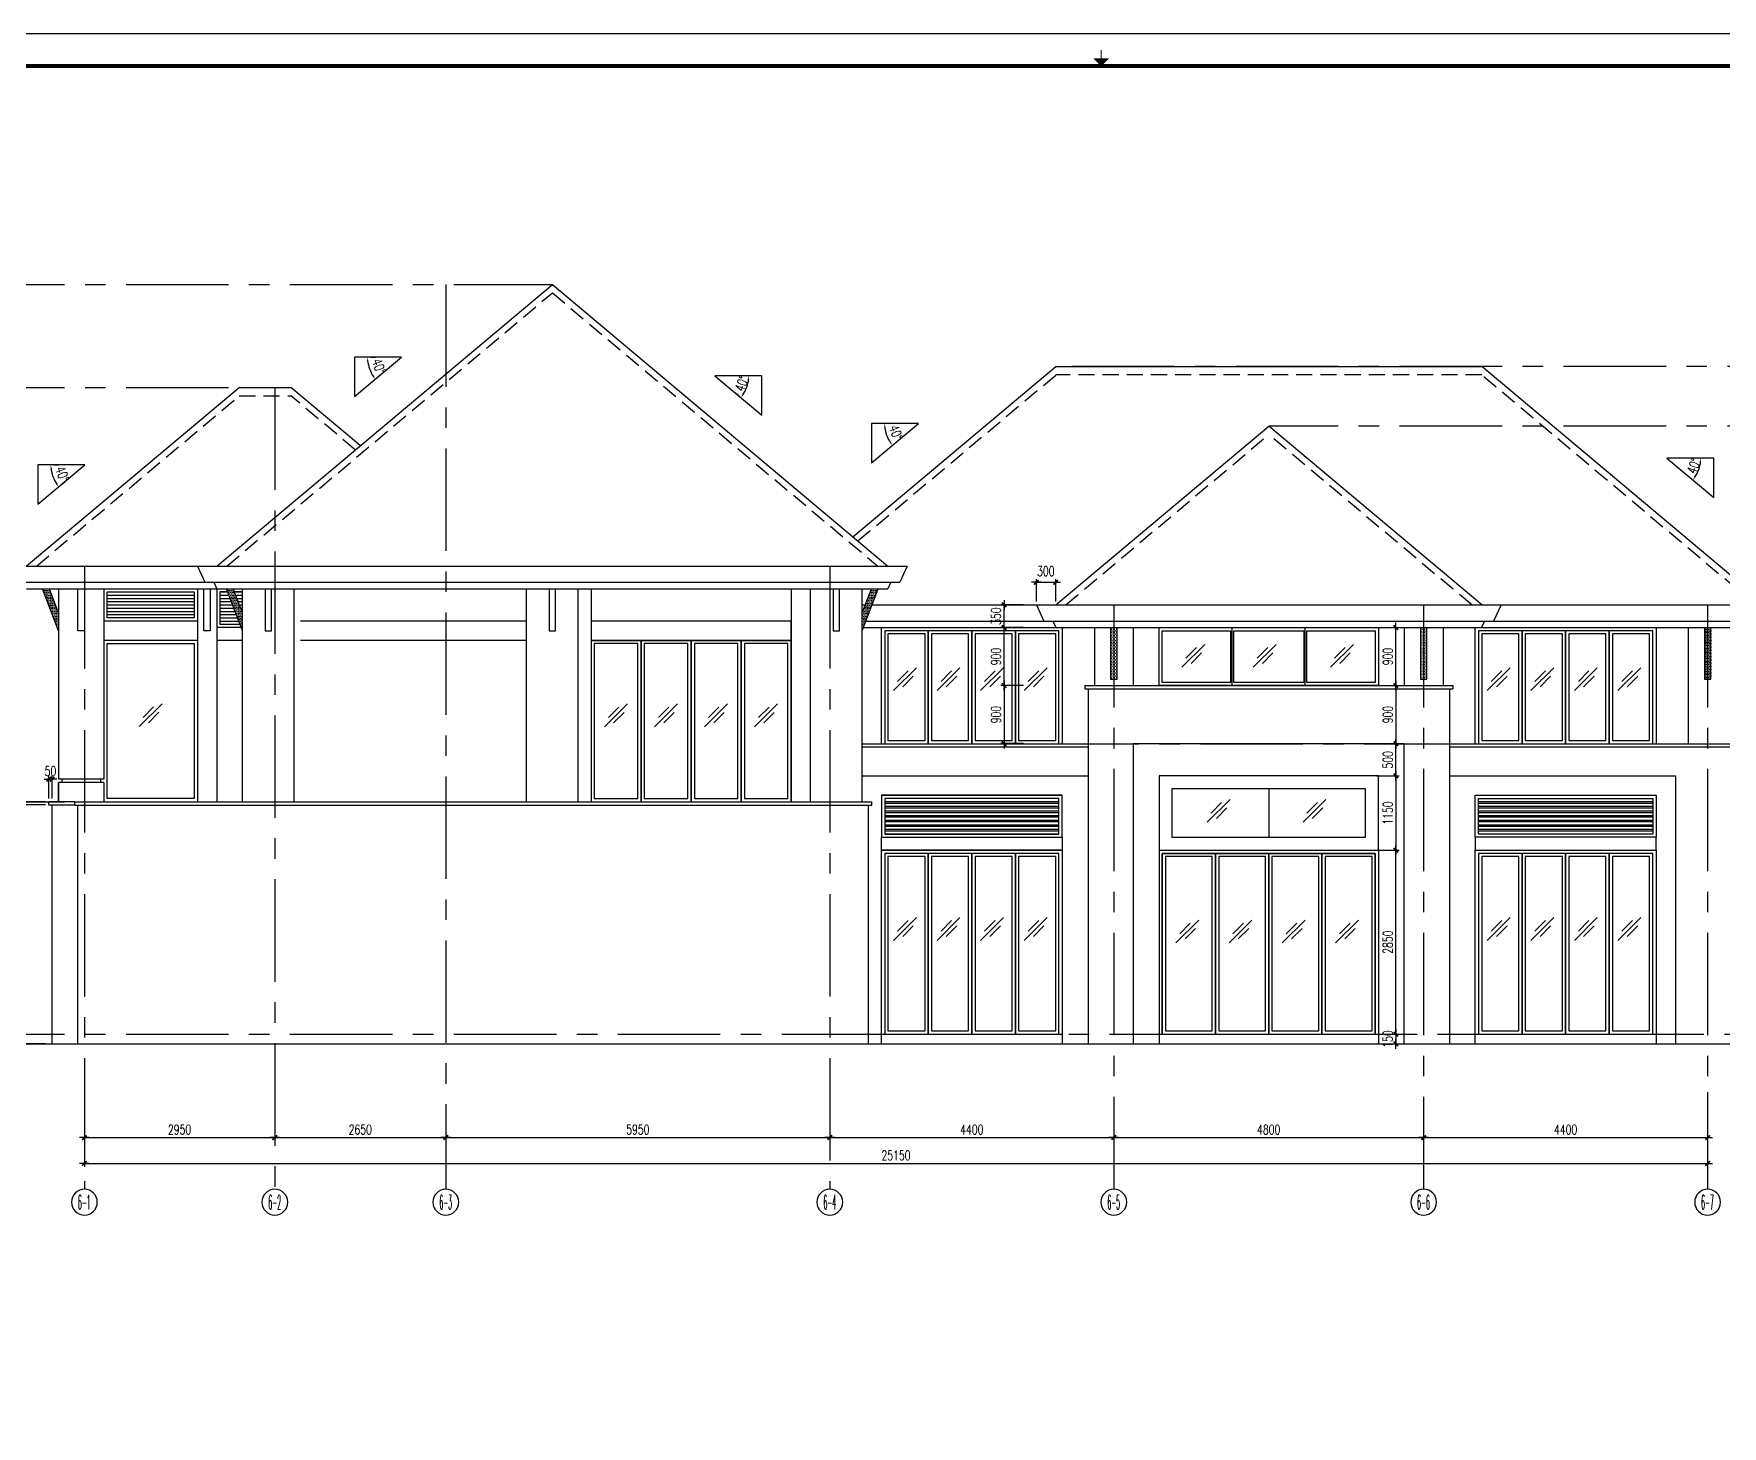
# Model space of a CAD drawing. Extents: x -395226 to -176901, y -140672 to 68263.
# Drawn here: x -329004 to -302843, y -54150 to -32579 of the extents above; entities that cross this region are included whole.
import ezdxf
from ezdxf.enums import TextEntityAlignment as Align

# ---------------------------------------------------------------- set-up
doc = ezdxf.new("R2010")
doc.units = 0
doc.header["$LTSCALE"] = 1000
doc.header["$MEASUREMENT"] = 0
for name, pattern in [('ACAD_ISO08W100', [36, 24, -3, 6, -3]), ('CENTER', [50.8, 31.75, -6.35, 6.35, -6.35]), ('HIDDEN', [0.375, 0.25, -0.125])]:
    doc.linetypes.add(name, pattern=pattern)
doc.layers.get('0').update_dxf_attribs({"linetype": 'CONTINUOUS'})
doc.layers.get('Defpoints').update_dxf_attribs({"linetype": 'CONTINUOUS'})
for name, color, linetype in [('A-AXIS', 3, 'CONTINUOUS'), ('A-AXIS-TEXT', 7, 'CONTINUOUS'), ('A-COLUMN', 1, 'CONTINUOUS'), ('A-DIM', 201, 'CONTINUOUS'), ('A-DOTE', 8, 'ACAD_ISO08W100'), ('A-FACADE', 5, 'CONTINUOUS'), ('A-FACADE-hatch', 252, 'CONTINUOUS'), ('A-FIN-GRAN', 34, 'CONTINUOUS'), ('A-LINE', 8, 'CONTINUOUS'), ('A-PUB-DIM', 3, 'CONTINUOUS'), ('A-ROOF', 7, 'CONTINUOUS'), ('A-SITE', 7, 'CONTINUOUS'), ('A-TEXT-CN', 31, 'CONTINUOUS'), ('A-WALL', 2, 'CONTINUOUS'), ('A-WINDOW', 4, 'CONTINUOUS'), ('A_Door', 1, 'CONTINUOUS'), ('A_Wall', 3, 'CONTINUOUS'), ('FIN 01', 8, 'CONTINUOUS'), ('GLZ 01', 8, 'CONTINUOUS'), ('PUB_DIM', 3, 'CONTINUOUS'), ('ROOF 00', 8, 'CONTINUOUS'), ('ROOF 01', 1, 'CONTINUOUS'), ('Sect 18', 1, 'CONTINUOUS'), ('图框', 7, 'CONTINUOUS')]:
    doc.layers.add(name, color=color, linetype=linetype)
doc.styles.add('COMPLEX', font='COMPLEX')
doc.styles.add('DIM_FONT', font='SIMPLEX', dxfattribs={"width": 0.7, "bigfont": 'GBCBIG'})
doc.dimstyles.new('DIM100', dxfattribs={"dimscale": 100, "dimtxt": 3, "dimasz": 0.01, "dimexe": 1, "dimexo": 1, "dimgap": 1, "dimtad": 1, "dimdec": 0, "dimzin": 0, "dimdsep": 46, "dimtxsty": 'DIM_FONT', "dimblk1": '_DIMX', "dimblk2": '_DIMX', "dimsah": 1, "dimcen": 0.01, "dimclrd": 256, "dimclre": 256, "dimclrt": 7, "dimadec": 0, "dimazin": 0, "dimtfac": 1, "dimtdec": 0, "dimtix": 1, "dimtmove": 2, "dimatfit": 3, "dimldrblk": '_DIMX', "dimfxl": 0, "dimtolj": 1, "dimtzin": 5, "dimarcsym": 0})

# ---------------------------------------------------------------- blocks, each defined once
blk = doc.blocks.new('glass hatch')
at = {"color": 9}
for p, q in [((0, 0), (355, 355)), ((61, 143), (225, 306)), ((143, 61), (306, 225))]:
    blk.add_line(p, q, dxfattribs=at)
blk = doc.blocks.new('A$C6DE2222E')
at = {"layer": 'FIN 01', "color": 0}
for p, q in [((-2800, 50), (-2800, 1850)), ((-2800, 1850), (0, 1850)), ((0, 1850), (0, 50))]:
    blk.add_line(p, q, dxfattribs=at)
for points in [[(-2750, 50), (-2075, 50), (-2075, 1800), (-2750, 1800)], [(-2700, 100), (-2125, 100), (-2125, 1750), (-2700, 1750)], [(-2075, 50), (-1400, 50), (-1400, 1800), (-2075, 1800)], [(-2025, 100), (-1450, 100), (-1450, 1750), (-2025, 1750)], [(-1400, 50), (-725, 50), (-725, 1800), (-1400, 1800)], [(-1350, 100), (-775, 100), (-775, 1750), (-1350, 1750)], [(-725, 50), (-50, 50), (-50, 1800), (-725, 1800)], [(-675, 100), (-100, 100), (-100, 1750), (-675, 1750)]]:
    blk.add_lwpolyline(points, close=True, dxfattribs=at)
at = {"layer": 'A_Wall', "color": 9}
for p in [(-2614, 872), (-1939, 872), (-1264, 872), (-589, 872)]:
    blk.add_blockref('glass hatch', p, dxfattribs=at)
blk = doc.blocks.new('A$C16B177D2')
at = {"color": 0}
for points in [[(0, 0), (775, 0), (775, 2500), (0, 2500)], [(50, 50), (725, 50), (725, 2450), (50, 2450)], [(775, 0), (1550, 0), (1550, 2500), (775, 2500)], [(825, 50), (1500, 50), (1500, 2450), (825, 2450)], [(1550, 0), (2325, 0), (2325, 2500), (1550, 2500)], [(1600, 50), (2275, 50), (2275, 2450), (1600, 2450)], [(2325, 0), (3100, 0), (3100, 2500), (2325, 2500)], [(2375, 50), (3050, 50), (3050, 2450), (2375, 2450)]]:
    blk.add_lwpolyline(points, close=True, dxfattribs=at)
for p in [(207, 1160), (982, 1160), (1757, 1160), (2532, 1160)]:
    blk.add_blockref('glass hatch', p, dxfattribs=at)
blk = doc.blocks.new('A$C48EC63E0')
at = {"layer": 'A_Wall', "color": 0}
for p, q in [((0, 300), (0, 0)), ((0, 300), (0, 0)), ((50, 350), (50, 300)), ((650, 350), (650, 300)), ((700, 300), (700, 0))]:
    blk.add_line(p, q, dxfattribs=at)
for points in [[(700, 350), (0, 350)], [(0, 0), (0, 300)], [(700, 300), (0, 300)]]:
    blk.add_lwpolyline(points, dxfattribs=at)
blk = doc.blocks.new('A$C57D91217')
at = {"color": 0}
for p, q in [((0, 0), (0, 2850)), ((0, 2850), (2800, 2850)), ((2800, 2850), (2800, 0))]:
    blk.add_line(p, q, dxfattribs=at)
for points in [[(50, 0), (725, 0), (725, 2800), (50, 2800)], [(100, 50), (675, 50), (675, 2750), (100, 2750)], [(725, 0), (1400, 0), (1400, 2800), (725, 2800)], [(775, 50), (1350, 50), (1350, 2750), (775, 2750)], [(1400, 0), (2075, 0), (2075, 2800), (1400, 2800)], [(1450, 50), (2025, 50), (2025, 2750), (1450, 2750)], [(2075, 0), (2750, 0), (2750, 2800), (2075, 2800)], [(2125, 50), (2700, 50), (2700, 2750), (2125, 2750)]]:
    blk.add_lwpolyline(points, close=True, dxfattribs=at)
at = {"color": 9}
for p in [(186, 1453), (861, 1453), (1536, 1453), (2211, 1453)]:
    blk.add_blockref('glass hatch', p, dxfattribs=at)
blk = doc.blocks.new('_DIMX')
blk.add_line((-150, 0), (150, 0))
at = {"const_width": 50}
blk.add_lwpolyline([(-70, -70), (70, 70)], dxfattribs=at)
blk = doc.blocks.new('*D623')
at = {"layer": 'A-DIM', "lineweight": -2}
for p, q in [((-313670, -41776), (-314020, -41776)), ((-313970, -42676), (-313970, -41777)), ((-313670, -42676), (-314020, -42676))]:
    blk.add_line(p, q, dxfattribs=at)
at = {"layer": 'Defpoints', "color": 0}
for p in [(-313970, -41776), (-313620, -41776), (-313620, -42676)]:
    blk.add_point(p, dxfattribs=at)
at = {"layer": 'A-DIM', "lineweight": -2, "xscale": 0.5, "yscale": 0.5, "zscale": 0.5}
for p, rotation in [((-313970, -41776), 90), ((-313970, -42676), 270)]:
    blk.add_blockref('_DIMX', p, dxfattribs=dict(at, rotation=rotation))
at = {"layer": 'A-DIM', "insert": (-314095, -42226), "char_height": 150, "attachment_point": 5, "rotation": 90, "style": 'DIM_FONT'}
blk.add_mtext('\\A1;900', dxfattribs=at)
blk = doc.blocks.new('*D624')
at = {"layer": 'A-DIM', "lineweight": -2}
for p, q in [((-313470, -41376), (-313470, -41026)), ((-313170, -41376), (-313170, -41026)), ((-313469, -41076), (-313170, -41076))]:
    blk.add_line(p, q, dxfattribs=at)
at = {"layer": 'Defpoints', "color": 0}
for p in [(-313170, -41076), (-313470, -41426), (-313170, -41426)]:
    blk.add_point(p, dxfattribs=at)
at = {"layer": 'A-DIM', "lineweight": -2, "xscale": 0.5, "yscale": 0.5, "zscale": 0.5, "rotation": 180}
blk.add_blockref('_DIMX', (-313470, -41076), dxfattribs=at)
at = {"layer": 'A-DIM', "lineweight": -2, "xscale": 0.5, "yscale": 0.5, "zscale": 0.5}
blk.add_blockref('_DIMX', (-313170, -41076), dxfattribs=at)
at = {"layer": 'A-DIM', "insert": (-313324, -40904), "char_height": 150, "attachment_point": 5, "style": 'DIM_FONT'}
blk.add_mtext('\\A1;300', dxfattribs=at)
blk = doc.blocks.new('*D625')
at = {"layer": 'A-DIM', "lineweight": -2}
for p, q in [((-313670, -41426), (-314020, -41426)), ((-313970, -41426), (-313970, -41425)), ((-313970, -41776), (-313970, -41426)), ((-313670, -41776), (-314020, -41776)), ((-313970, -41777), (-313970, -41777))]:
    blk.add_line(p, q, dxfattribs=at)
at = {"layer": 'Defpoints', "color": 0}
for p in [(-313970, -41426), (-313620, -41426), (-313620, -41776)]:
    blk.add_point(p, dxfattribs=at)
at = {"layer": 'A-DIM', "lineweight": -2, "xscale": 0.5, "yscale": 0.5, "zscale": 0.5}
for p, rotation in [((-313970, -41426), 270), ((-313970, -41776), 90)]:
    blk.add_blockref('_DIMX', p, dxfattribs=dict(at, rotation=rotation))
at = {"layer": 'A-DIM', "insert": (-314095, -41601), "char_height": 150, "attachment_point": 5, "rotation": 90, "style": 'DIM_FONT'}
blk.add_mtext('\\A1;350', dxfattribs=at)
blk = doc.blocks.new('*D594')
at = {"layer": 'A-PUB-DIM', "lineweight": -2}
for p, q in [((-328220, -49202), (-328220, -49729)), ((-325270, -49202), (-325270, -49729)), ((-328219, -49679), (-325270, -49679))]:
    blk.add_line(p, q, dxfattribs=at)
at = {"layer": 'Defpoints', "color": 0}
for p in [(-328220, -49152), (-325270, -49152), (-325270, -49679)]:
    blk.add_point(p, dxfattribs=at)
at = {"layer": 'A-PUB-DIM', "lineweight": -2, "xscale": 0.5, "yscale": 0.5, "zscale": 0.5, "rotation": 180}
blk.add_blockref('_DIMX', (-328220, -49679), dxfattribs=at)
at = {"layer": 'A-PUB-DIM', "lineweight": -2, "xscale": 0.5, "yscale": 0.5, "zscale": 0.5}
blk.add_blockref('_DIMX', (-325270, -49679), dxfattribs=at)
at = {"layer": 'A-PUB-DIM', "insert": (-326745, -49554), "char_height": 150, "attachment_point": 5, "style": 'DIM_FONT'}
blk.add_mtext('\\A1;2950', dxfattribs=at)
blk = doc.blocks.new('*D593')
at = {"layer": 'A-PUB-DIM', "lineweight": -2}
for p, q in [((-325270, -49202), (-325270, -49729)), ((-322620, -49202), (-322620, -49729)), ((-325269, -49679), (-322620, -49679))]:
    blk.add_line(p, q, dxfattribs=at)
at = {"layer": 'Defpoints', "color": 0}
for p in [(-325270, -49152), (-322620, -49152), (-322620, -49679)]:
    blk.add_point(p, dxfattribs=at)
at = {"layer": 'A-PUB-DIM', "lineweight": -2, "xscale": 0.5, "yscale": 0.5, "zscale": 0.5, "rotation": 180}
blk.add_blockref('_DIMX', (-325270, -49679), dxfattribs=at)
at = {"layer": 'A-PUB-DIM', "lineweight": -2, "xscale": 0.5, "yscale": 0.5, "zscale": 0.5}
blk.add_blockref('_DIMX', (-322620, -49679), dxfattribs=at)
at = {"layer": 'A-PUB-DIM', "insert": (-323945, -49554), "char_height": 150, "attachment_point": 5, "style": 'DIM_FONT'}
blk.add_mtext('\\A1;2650', dxfattribs=at)
blk = doc.blocks.new('*D592')
at = {"layer": 'A-PUB-DIM', "lineweight": -2}
for p, q in [((-322620, -49202), (-322620, -49729)), ((-316670, -49202), (-316670, -49729)), ((-322619, -49679), (-316670, -49679))]:
    blk.add_line(p, q, dxfattribs=at)
at = {"layer": 'Defpoints', "color": 0}
for p in [(-322620, -49152), (-316670, -49152), (-316670, -49679)]:
    blk.add_point(p, dxfattribs=at)
at = {"layer": 'A-PUB-DIM', "lineweight": -2, "xscale": 0.5, "yscale": 0.5, "zscale": 0.5, "rotation": 180}
blk.add_blockref('_DIMX', (-322620, -49679), dxfattribs=at)
at = {"layer": 'A-PUB-DIM', "lineweight": -2, "xscale": 0.5, "yscale": 0.5, "zscale": 0.5}
blk.add_blockref('_DIMX', (-316670, -49679), dxfattribs=at)
at = {"layer": 'A-PUB-DIM', "insert": (-319645, -49554), "char_height": 150, "attachment_point": 5, "style": 'DIM_FONT'}
blk.add_mtext('\\A1;5950', dxfattribs=at)
blk = doc.blocks.new('*D591')
at = {"layer": 'A-PUB-DIM', "lineweight": -2}
for p, q in [((-316670, -49202), (-316670, -49729)), ((-312270, -49202), (-312270, -49729)), ((-316669, -49679), (-312270, -49679))]:
    blk.add_line(p, q, dxfattribs=at)
at = {"layer": 'Defpoints', "color": 0}
for p in [(-316670, -49152), (-312270, -49152), (-312270, -49679)]:
    blk.add_point(p, dxfattribs=at)
at = {"layer": 'A-PUB-DIM', "lineweight": -2, "xscale": 0.5, "yscale": 0.5, "zscale": 0.5, "rotation": 180}
blk.add_blockref('_DIMX', (-316670, -49679), dxfattribs=at)
at = {"layer": 'A-PUB-DIM', "lineweight": -2, "xscale": 0.5, "yscale": 0.5, "zscale": 0.5}
blk.add_blockref('_DIMX', (-312270, -49679), dxfattribs=at)
at = {"layer": 'A-PUB-DIM', "insert": (-314470, -49554), "char_height": 150, "attachment_point": 5, "style": 'DIM_FONT'}
blk.add_mtext('\\A1;4400', dxfattribs=at)
blk = doc.blocks.new('*D590')
at = {"layer": 'A-PUB-DIM', "lineweight": -2}
for p, q in [((-312270, -49202), (-312270, -49729)), ((-307470, -49202), (-307470, -49729)), ((-312269, -49679), (-307470, -49679))]:
    blk.add_line(p, q, dxfattribs=at)
at = {"layer": 'Defpoints', "color": 0}
for p in [(-312270, -49152), (-307470, -49152), (-307470, -49679)]:
    blk.add_point(p, dxfattribs=at)
at = {"layer": 'A-PUB-DIM', "lineweight": -2, "xscale": 0.5, "yscale": 0.5, "zscale": 0.5, "rotation": 180}
blk.add_blockref('_DIMX', (-312270, -49679), dxfattribs=at)
at = {"layer": 'A-PUB-DIM', "lineweight": -2, "xscale": 0.5, "yscale": 0.5, "zscale": 0.5}
blk.add_blockref('_DIMX', (-307470, -49679), dxfattribs=at)
at = {"layer": 'A-PUB-DIM', "insert": (-309870, -49554), "char_height": 150, "attachment_point": 5, "style": 'DIM_FONT'}
blk.add_mtext('\\A1;4800', dxfattribs=at)
blk = doc.blocks.new('*D589')
at = {"layer": 'A-PUB-DIM', "lineweight": -2}
for p, q in [((-307470, -49202), (-307470, -49729)), ((-303070, -49202), (-303070, -49729)), ((-307469, -49679), (-303070, -49679))]:
    blk.add_line(p, q, dxfattribs=at)
at = {"layer": 'Defpoints', "color": 0}
for p in [(-307470, -49152), (-303070, -49152), (-303070, -49679)]:
    blk.add_point(p, dxfattribs=at)
at = {"layer": 'A-PUB-DIM', "lineweight": -2, "xscale": 0.5, "yscale": 0.5, "zscale": 0.5, "rotation": 180}
blk.add_blockref('_DIMX', (-307470, -49679), dxfattribs=at)
at = {"layer": 'A-PUB-DIM', "lineweight": -2, "xscale": 0.5, "yscale": 0.5, "zscale": 0.5}
blk.add_blockref('_DIMX', (-303070, -49679), dxfattribs=at)
at = {"layer": 'A-PUB-DIM', "insert": (-305270, -49554), "char_height": 150, "attachment_point": 5, "style": 'DIM_FONT'}
blk.add_mtext('\\A1;4400', dxfattribs=at)
blk = doc.blocks.new('*D588')
at = {"layer": 'A-PUB-DIM', "lineweight": -2}
for p, q in [((-328220, -48976), (-328220, -50129)), ((-303070, -48976), (-303070, -50129)), ((-328219, -50079), (-303070, -50079))]:
    blk.add_line(p, q, dxfattribs=at)
at = {"layer": 'Defpoints', "color": 0}
for p in [(-328220, -48926), (-303070, -48926), (-303070, -50079)]:
    blk.add_point(p, dxfattribs=at)
at = {"layer": 'A-PUB-DIM', "lineweight": -2, "xscale": 0.5, "yscale": 0.5, "zscale": 0.5, "rotation": 180}
blk.add_blockref('_DIMX', (-328220, -50079), dxfattribs=at)
at = {"layer": 'A-PUB-DIM', "lineweight": -2, "xscale": 0.5, "yscale": 0.5, "zscale": 0.5}
blk.add_blockref('_DIMX', (-303070, -50079), dxfattribs=at)
at = {"layer": 'A-PUB-DIM', "insert": (-315645, -49954), "char_height": 150, "attachment_point": 5, "style": 'DIM_FONT'}
blk.add_mtext('\\A1;25150', dxfattribs=at)
blk = doc.blocks.new('_AXISO')
blk.add_circle((0, 0), 0.5)
at = {"layer": 'A-AXIS-TEXT', "style": 'COMPLEX', "width": 1.041667}
blk.add_attdef('A', text='', height=0.56, dxfattribs=at).set_placement((-0.25, -0.28), (0.25, -0.28), align=Align.FIT)
blk = doc.blocks.new('*D627')
at = {"layer": 'A-DIM', "lineweight": -2}
for p, q in [((-328820, -44526), (-329270, -44526)), ((-329220, -48226), (-329220, -44527)), ((-328820, -48226), (-329270, -48226))]:
    blk.add_line(p, q, dxfattribs=at)
at = {"layer": 'Defpoints', "color": 0}
for p in [(-329220, -44526), (-328770, -44526), (-328770, -48226)]:
    blk.add_point(p, dxfattribs=at)
at = {"layer": 'A-DIM', "lineweight": -2, "xscale": 0.5, "yscale": 0.5, "zscale": 0.5}
for p, rotation in [((-329220, -44526), 90), ((-329220, -48226), 270)]:
    blk.add_blockref('_DIMX', p, dxfattribs=dict(at, rotation=rotation))
at = {"layer": 'A-DIM', "insert": (-329345, -46376), "char_height": 150, "attachment_point": 5, "rotation": 90, "style": 'DIM_FONT'}
blk.add_mtext('\\A1;3700', dxfattribs=at)
blk = doc.blocks.new('*D628')
at = {"layer": 'A-DIM', "lineweight": -2}
for p, q in [((-328820, -44476), (-329270, -44476)), ((-328820, -44526), (-329270, -44526)), ((-329220, -44476), (-329220, -44475)), ((-329220, -44526), (-329220, -44476)), ((-329220, -44527), (-329220, -44527))]:
    blk.add_line(p, q, dxfattribs=at)
at = {"layer": 'Defpoints', "color": 0}
for p in [(-329220, -44476), (-328770, -44476), (-328770, -44526)]:
    blk.add_point(p, dxfattribs=at)
at = {"layer": 'A-DIM', "lineweight": -2, "xscale": 0.5, "yscale": 0.5, "zscale": 0.5}
for p, rotation in [((-329220, -44476), 270), ((-329220, -44526), 90)]:
    blk.add_blockref('_DIMX', p, dxfattribs=dict(at, rotation=rotation))
at = {"layer": 'A-DIM', "insert": (-329345, -44501), "char_height": 150, "attachment_point": 5, "rotation": 90, "style": 'DIM_FONT'}
blk.add_mtext('\\A1;50', dxfattribs=at)
blk = doc.blocks.new('*D629')
at = {"layer": 'A-DIM', "lineweight": -2}
for p, q in [((-328770, -44126), (-328771, -44126)), ((-328770, -44426), (-328770, -44076)), ((-328770, -44126), (-328720, -44126)), ((-328720, -44426), (-328720, -44076)), ((-328719, -44126), (-328719, -44126))]:
    blk.add_line(p, q, dxfattribs=at)
at = {"layer": 'Defpoints', "color": 0}
for p in [(-328720, -44126), (-328770, -44476), (-328720, -44476)]:
    blk.add_point(p, dxfattribs=at)
at = {"layer": 'A-DIM', "lineweight": -2, "xscale": 0.5, "yscale": 0.5, "zscale": 0.5}
blk.add_blockref('_DIMX', (-328770, -44126), dxfattribs=at)
at = {"layer": 'A-DIM', "lineweight": -2, "xscale": 0.5, "yscale": 0.5, "zscale": 0.5, "rotation": 180}
blk.add_blockref('_DIMX', (-328720, -44126), dxfattribs=at)
at = {"layer": 'A-DIM', "insert": (-328745, -44001), "char_height": 150, "attachment_point": 5, "style": 'DIM_FONT'}
blk.add_mtext('\\A1;50', dxfattribs=at)
blk = doc.blocks.new('*D634')
at = {"layer": 'A-DIM', "lineweight": -2}
for p, q in [((-313670, -42676), (-314020, -42676)), ((-313970, -42677), (-313970, -43576)), ((-313670, -43576), (-314020, -43576))]:
    blk.add_line(p, q, dxfattribs=at)
at = {"layer": 'Defpoints', "color": 0}
for p in [(-313620, -42676), (-313970, -43576), (-313620, -43576)]:
    blk.add_point(p, dxfattribs=at)
at = {"layer": 'A-DIM', "lineweight": -2, "xscale": 0.5, "yscale": 0.5, "zscale": 0.5}
for p, rotation in [((-313970, -42676), 90), ((-313970, -43576), 270)]:
    blk.add_blockref('_DIMX', p, dxfattribs=dict(at, rotation=rotation))
at = {"layer": 'A-DIM', "insert": (-314095, -43126), "char_height": 150, "attachment_point": 5, "rotation": 90, "style": 'DIM_FONT'}
blk.add_mtext('\\A1;900', dxfattribs=at)
blk = doc.blocks.new('*D635')
at = {"layer": 'A-DIM', "lineweight": -2}
for p, q in [((-308200, -44076), (-307850, -44076)), ((-307900, -44077), (-307900, -45226)), ((-308200, -45226), (-307850, -45226))]:
    blk.add_line(p, q, dxfattribs=at)
at = {"layer": 'Defpoints', "color": 0}
for p in [(-308250, -44076), (-308250, -45226), (-307900, -45226)]:
    blk.add_point(p, dxfattribs=at)
at = {"layer": 'A-DIM', "lineweight": -2, "xscale": 0.5, "yscale": 0.5, "zscale": 0.5}
for p, rotation in [((-307900, -44076), 90), ((-307900, -45226), 270)]:
    blk.add_blockref('_DIMX', p, dxfattribs=dict(at, rotation=rotation))
at = {"layer": 'A-DIM', "insert": (-308025, -44651), "char_height": 150, "attachment_point": 5, "rotation": 90, "style": 'DIM_FONT'}
blk.add_mtext('\\A1;1150', dxfattribs=at)
blk = doc.blocks.new('*D636')
at = {"layer": 'A-DIM', "lineweight": -2}
for p, q in [((-308200, -43576), (-307850, -43576)), ((-307900, -44076), (-307900, -43577)), ((-308200, -44076), (-307850, -44076))]:
    blk.add_line(p, q, dxfattribs=at)
at = {"layer": 'Defpoints', "color": 0}
for p in [(-308250, -43576), (-307900, -43576), (-308250, -44076)]:
    blk.add_point(p, dxfattribs=at)
at = {"layer": 'A-DIM', "lineweight": -2, "xscale": 0.5, "yscale": 0.5, "zscale": 0.5}
for p, rotation in [((-307900, -43576), 90), ((-307900, -44076), 270)]:
    blk.add_blockref('_DIMX', p, dxfattribs=dict(at, rotation=rotation))
at = {"layer": 'A-DIM', "insert": (-308025, -43826), "char_height": 150, "attachment_point": 5, "rotation": 90, "style": 'DIM_FONT'}
blk.add_mtext('\\A1;500', dxfattribs=at)
blk = doc.blocks.new('*D637')
at = {"layer": 'A-DIM', "lineweight": -2}
for p, q in [((-308200, -45226), (-307850, -45226)), ((-307900, -48076), (-307900, -45227)), ((-308200, -48076), (-307850, -48076))]:
    blk.add_line(p, q, dxfattribs=at)
at = {"layer": 'Defpoints', "color": 0}
for p in [(-308250, -45226), (-307900, -45226), (-308250, -48076)]:
    blk.add_point(p, dxfattribs=at)
at = {"layer": 'A-DIM', "lineweight": -2, "xscale": 0.5, "yscale": 0.5, "zscale": 0.5}
for p, rotation in [((-307900, -45226), 90), ((-307900, -48076), 270)]:
    blk.add_blockref('_DIMX', p, dxfattribs=dict(at, rotation=rotation))
at = {"layer": 'A-DIM', "insert": (-308025, -46651), "char_height": 150, "attachment_point": 5, "rotation": 90, "style": 'DIM_FONT'}
blk.add_mtext('\\A1;2850', dxfattribs=at)
blk = doc.blocks.new('*D638')
at = {"layer": 'A-DIM', "lineweight": -2}
for p, q in [((-308200, -48076), (-307850, -48076)), ((-307900, -48076), (-307900, -48075)), ((-307900, -48076), (-307900, -48226)), ((-308200, -48226), (-307850, -48226)), ((-307900, -48227), (-307900, -48227))]:
    blk.add_line(p, q, dxfattribs=at)
at = {"layer": 'Defpoints', "color": 0}
for p in [(-308250, -48076), (-308250, -48226), (-307900, -48226)]:
    blk.add_point(p, dxfattribs=at)
at = {"layer": 'A-DIM', "lineweight": -2, "xscale": 0.5, "yscale": 0.5, "zscale": 0.5}
for p, rotation in [((-307900, -48076), 270), ((-307900, -48226), 90)]:
    blk.add_blockref('_DIMX', p, dxfattribs=dict(at, rotation=rotation))
at = {"layer": 'A-DIM', "insert": (-308025, -48151), "char_height": 150, "attachment_point": 5, "rotation": 90, "style": 'DIM_FONT'}
blk.add_mtext('\\A1;150', dxfattribs=at)
blk = doc.blocks.new('*D831')
at = {"layer": 'A-DIM', "lineweight": -2}
for p, q in [((-308200, -42676), (-307850, -42676)), ((-307900, -42677), (-307900, -43576)), ((-308200, -43576), (-307850, -43576))]:
    blk.add_line(p, q, dxfattribs=at)
at = {"layer": 'Defpoints', "color": 0}
for p in [(-308250, -42676), (-308250, -43576), (-307900, -43576)]:
    blk.add_point(p, dxfattribs=at)
at = {"layer": 'A-DIM', "lineweight": -2, "xscale": 0.5, "yscale": 0.5, "zscale": 0.5}
for p, rotation in [((-307900, -42676), 90), ((-307900, -43576), 270)]:
    blk.add_blockref('_DIMX', p, dxfattribs=dict(at, rotation=rotation))
at = {"layer": 'A-DIM', "insert": (-308025, -43126), "char_height": 150, "attachment_point": 5, "rotation": 90, "style": 'DIM_FONT'}
blk.add_mtext('\\A1;900', dxfattribs=at)
blk = doc.blocks.new('*D832')
at = {"layer": 'A-DIM', "lineweight": -2}
for p, q in [((-308200, -41776), (-307850, -41776)), ((-307900, -42676), (-307900, -41777)), ((-308200, -42676), (-307850, -42676))]:
    blk.add_line(p, q, dxfattribs=at)
at = {"layer": 'Defpoints', "color": 0}
for p in [(-308250, -41776), (-307900, -41776), (-308250, -42676)]:
    blk.add_point(p, dxfattribs=at)
at = {"layer": 'A-DIM', "lineweight": -2, "xscale": 0.5, "yscale": 0.5, "zscale": 0.5}
for p, rotation in [((-307900, -41776), 90), ((-307900, -42676), 270)]:
    blk.add_blockref('_DIMX', p, dxfattribs=dict(at, rotation=rotation))
at = {"layer": 'A-DIM', "insert": (-308025, -42226), "char_height": 150, "attachment_point": 5, "rotation": 90, "style": 'DIM_FONT'}
blk.add_mtext('\\A1;900', dxfattribs=at)
blk = doc.blocks.new('TJAD_TK_A0')
at = {"layer": '图框'}
blk.add_line((2162, 399.3), (973, 399.3), dxfattribs=at)
at = {"layer": '图框', "const_width": 0.3}
blk.add_lwpolyline([(1567.5, 391.74), (1567.5, 394.24)], dxfattribs=at)
at = {"layer": '图框', "const_width": 1.2}
blk.add_lwpolyline([(2152, -431.7), (2152, 389.3), (998, 389.3), (998, -431.7)], close=True, dxfattribs=at)
at = {"layer": '图框'}
blk.add_solid([(1565, 391.74), (1570, 391.74), (1567.5, 389.24)], dxfattribs=at)

msp = doc.modelspace()

# ---------------------------------------------------------------- hatches: boundary and pattern name
at = {"layer": 'A-FACADE-hatch'}
h = msp.add_hatch(dxfattribs=at)
h.set_pattern_fill('DOTS', color=256, scale=400, style=0)
h.set_pattern_definition([(180, (-536704.728, 3670.546), (-12.5, 25), [0, -25])])
h.paths.add_polyline_path([(-328869.5, -41176.3), (-328762.4, -41176.3), (-328619.5, -41547.8), (-328619.5, -41826.3)])
h = msp.add_hatch(dxfattribs=at)
h.set_pattern_fill('ANSI31', color=256, scale=400, angle=135, style=0)
h.set_pattern_definition([(180, (-327869.53, -41226.343), (-1e-14, -50), [])])
h.paths.add_polyline_path([(-327869.5, -41626.3), (-326519.5, -41626.3), (-326519.5, -41226.3), (-327869.5, -41226.3)])
h = msp.add_hatch(dxfattribs=at)
h.set_pattern_fill('ANSI31', color=256, scale=400, angle=135, style=0)
h.set_pattern_definition([(180, (-326119.53, -41226.343), (-1e-14, -50), [])])
h.paths.add_polyline_path([(-325808, -41726.3), (-326000.3, -41226.3), (-326119.5, -41226.3), (-326119.5, -41726.3)])
h.paths.add_polyline_path([(-325893.2, -41226.3), (-325769.5, -41547.8), (-325769.5, -41226.3)])
h = msp.add_hatch(dxfattribs=at)
h.set_pattern_fill('DOTS', color=256, scale=400, style=0)
h.set_pattern_definition([(180, (-533854.728, 3670.546), (-12.5, 25), [0, -25])])
h.paths.add_polyline_path([(-326019.5, -41176.3), (-325912.4, -41176.3), (-325769.5, -41547.8), (-325769.5, -41826.3)])
h = msp.add_hatch(dxfattribs=at)
h.set_pattern_fill('DOTS', color=256, scale=400, style=0)
h.set_pattern_definition([(0, (-108084.33, 3670.546), (12.5, 25), [0, -25])])
h.paths.add_polyline_path([(-315919.5, -41176.3), (-316026.7, -41176.3), (-316169.5, -41547.8), (-316169.5, -41826.3)])
h = msp.add_hatch(dxfattribs=at)
h.set_pattern_fill('DOTS', color=256, scale=400, style=0)
h.set_pattern_definition([(180, (-312219.53, -42576.343), (-12.5, 25), [0, -25])])
h.paths.add_polyline_path([(-312319.5, -41776.3), (-312219.5, -41776.3), (-312219.5, -42576.3), (-312319.5, -42576.3)])
h = msp.add_hatch(dxfattribs=at)
h.set_pattern_fill('DOTS', color=256, scale=400, style=0)
h.set_pattern_definition([(180, (-307419.53, -42576.343), (-12.5, 25), [0, -25])])
h.paths.add_polyline_path([(-307519.5, -41776.3), (-307419.5, -41776.3), (-307419.5, -42576.3), (-307519.5, -42576.3)])
h = msp.add_hatch(dxfattribs=at)
h.set_pattern_fill('DOTS', color=256, scale=400, style=0)
h.set_pattern_definition([(180, (-303019.53, -42576.343), (-12.5, 25), [0, -25])])
h.paths.add_polyline_path([(-303119.5, -41776.3), (-303019.5, -41776.3), (-303019.5, -42576.3), (-303119.5, -42576.3)])
h = msp.add_hatch(dxfattribs=at)
h.set_pattern_fill('ANSI32', color=256, scale=15, angle=135, style=0)
h.set_pattern_definition([(180, (-315819.53, -44426.34), (-7e-15, -71.4375), []), (180, (-315843.34, -44402.53), (-7e-15, -71.4375), [])])
h.paths.add_polyline_path([(-315819.5, -44976.3), (-313119.5, -44976.3), (-313119.5, -44426.3), (-315819.5, -44426.3)])
h = msp.add_hatch(dxfattribs=at)
h.set_pattern_fill('ANSI32', color=256, scale=15, angle=135, style=0)
h.set_pattern_definition([(7e-15, (-303919.53, -44426.34), (7e-15, -71.4375), []), (7e-15, (-303895.72, -44402.53), (7e-15, -71.4375), [])])
h.paths.add_polyline_path([(-303919.5, -44976.3), (-306619.5, -44976.3), (-306619.5, -44426.3), (-303919.5, -44426.3)])

# ---------------------------------------------------------------- linework, layer by layer
at = {"layer": 'A-COLUMN'}
for p, q in [((-328619.5, -41176.3), (-328619.5, -44126.3)), ((-327919.5, -41176.3), (-327919.5, -44126.3)), ((-325769.5, -44476.3), (-325769.5, -41176.3)), ((-324969.5, -44476.3), (-324969.5, -41176.3)), ((-321369.5, -44476.3), (-321369.5, -41176.3)), ((-320569.5, -44476.3), (-320569.5, -41176.3)), ((-316969.5, -44476.3), (-316969.5, -41176.3)), ((-316169.5, -44476.3), (-316169.5, -41176.3)), ((-312569.5, -41776.3), (-312569.5, -42676.3)), ((-311969.5, -41776.3), (-311969.5, -42676.3)), ((-307769.5, -41776.3), (-307769.5, -42676.3)), ((-307169.5, -41776.3), (-307169.5, -42676.3))]:
    msp.add_line(p, q, dxfattribs=at)
at = {"layer": 'A-DOTE', "linetype": 'CENTER', "ltscale": 0.05}
for p, q in [((-335194.5, -36463), (-320969.5, -36463)), ((-322619.5, -36463), (-322619.5, -50478.7)), ((-296094.5, -37734.3), (-313169.5, -37734.3)), ((-335194.5, -38057.3), (-325019.5, -38057.3)), ((-325269.5, -38057.3), (-325269.5, -50478.7)), ((-296094.5, -38657.3), (-309869.5, -38657.3)), ((-335194.5, -40826.3), (-315469.5, -40826.3)), ((-328219.5, -40826.3), (-328219.5, -50478.7)), ((-316669.5, -40826.3), (-316669.5, -50478.7)), ((-313469.5, -41426.3), (-296094.5, -41426.3)), ((-312269.5, -41426.3), (-312269.5, -50478.7)), ((-307469.5, -41426.3), (-307469.5, -50478.7)), ((-303069.5, -41426.3), (-303069.5, -50478.7)), ((-313469.5, -43576.3), (-296094.5, -43576.3)), ((-335194.5, -44476.3), (-316019.5, -44476.3)), ((-335194.5, -48076.3), (-296094.5, -48076.3))]:
    msp.add_line(p, q, dxfattribs=at)
at = {"layer": 'A-FACADE'}
for p, q in [((-326469.5, -41176.3), (-326469.5, -44476.3)), ((-326169.5, -41176.3), (-326169.5, -44476.3)), ((-321369.5, -41676.3), (-324869.5, -41676.3)), ((-321369.5, -41976.3), (-324869.5, -41976.3))]:
    msp.add_line(p, q, dxfattribs=at)
for points in [[(-320369.5, -41176.3), (-320369.5, -44476.3)], [(-317269.5, -41176.3), (-317269.5, -44476.3)], [(-326469.5, -41676.3), (-327919.5, -41676.3)], [(-325769.5, -41776.3), (-326169.5, -41776.3)], [(-326469.5, -41976.3), (-327919.5, -41976.3)], [(-325769.5, -41976.3), (-326169.5, -41976.3)]]:
    msp.add_lwpolyline(points, dxfattribs=at)
for points in [[(-320369.5, -41976.3), (-317269.5, -41976.3), (-317269.5, -41676.3), (-320369.5, -41676.3)], [(-315869.5, -45026.3), (-313069.5, -45026.3), (-313069.5, -45226.3), (-315869.5, -45226.3)], [(-303869.5, -45026.3), (-306669.5, -45026.3), (-306669.5, -45226.3), (-303869.5, -45226.3)]]:
    msp.add_lwpolyline(points, close=True, dxfattribs=at)
at = {"layer": 'A-FIN-GRAN'}
for p, q in [((-312669.5, -42726.3), (-307069.5, -42726.3)), ((-316169.5, -43626.3), (-312669.5, -43626.3)), ((-307069.5, -43626.3), (-302669.5, -43626.3)), ((-328369.5, -44526.3), (-328719.5, -44526.3)), ((-328319.5, -44526.3), (-316069.5, -44526.3))]:
    msp.add_line(p, q, dxfattribs=at)
at = {"layer": 'A-LINE'}
for p, q in [((-340825.8, -33079.1), (-287125.8, -33079.1)), ((-328619.5, -41826.3), (-328869.5, -41176.3)), ((-328619.5, -41547.8), (-328762.4, -41176.3)), ((-325769.5, -41826.3), (-326019.5, -41176.3)), ((-325769.5, -41547.8), (-325912.4, -41176.3)), ((-316169.5, -41826.3), (-315919.5, -41176.3)), ((-316169.5, -41547.8), (-316026.7, -41176.3))]:
    msp.add_line(p, q, dxfattribs=at)
at = {"layer": 'A-LINE', "linetype": 'HIDDEN'}
for p, q in [((-328964, -40826.3), (-325819.5, -38187.9)), ((-325819.5, -38187.9), (-325019.5, -38187.9)), ((-324022.3, -39024.6), (-325019.5, -38187.9))]:
    msp.add_line(p, q, dxfattribs=at)
for points in [[(-326014, -40826.3), (-320969.5, -36593.6), (-315925.1, -40826.3)], [(-316234.2, -40436.4), (-313169.5, -37864.8)], [(-302325.1, -41426.3), (-306569.5, -37864.8), (-313169.5, -37864.8)], [(-313014, -41426.3), (-309869.5, -38787.9)], [(-306725.1, -41426.3), (-309869.5, -38787.9)]]:
    msp.add_lwpolyline(points, dxfattribs=at)
at = {"layer": 'A-LINE'}
for points in [[(-328219.2, -41176.3), (-328219.2, -41826.3), (-328319.2, -41826.3), (-328319.2, -41176.3)], [(-326269.5, -41176.3), (-326269.5, -41826.3), (-326369.5, -41826.3), (-326369.5, -41176.3)], [(-325419.5, -41176.3), (-325419.5, -41826.3), (-325319.5, -41826.3), (-325319.5, -41176.3)], [(-321019.5, -41176.3), (-321019.5, -41826.3), (-320919.5, -41826.3), (-320919.5, -41176.3)], [(-316619.5, -41176.3), (-316619.5, -41826.3), (-316519.5, -41826.3), (-316519.5, -41176.3)], [(-312319.5, -41776.3), (-312319.5, -42576.3), (-312219.5, -42576.3), (-312219.5, -41776.3)], [(-307519.5, -41776.3), (-307519.5, -42576.3), (-307419.5, -42576.3), (-307419.5, -41776.3)], [(-303119.5, -41776.3), (-303119.5, -42576.3), (-303019.5, -42576.3), (-303019.5, -41776.3)]]:
    msp.add_lwpolyline(points, dxfattribs=at)
at = {"layer": 'A-ROOF'}
for p, q in [((-313169.5, -37734.3), (-306569.5, -37734.3)), ((-325819.5, -38057.3), (-325019.5, -38057.3)), ((-326469.5, -40826.3), (-326353, -41076.3)), ((-315469.5, -40826.3), (-315586.1, -41076.3)), ((-329303, -41076.3), (-315586.1, -41076.3)), ((-329116.3, -41176.3), (-315772.7, -41176.3)), ((-326213, -41076.3), (-326166.3, -41176.3)), ((-315726.1, -41076.3), (-315772.7, -41176.3)), ((-313469.5, -41426.3), (-306269.5, -41426.3)), ((-313469.5, -41426.3), (-313353, -41676.3)), ((-306269.5, -41426.3), (-306386.1, -41676.3)), ((-313353, -41676.3), (-301986.1, -41676.3)), ((-313213, -41676.3), (-313166.3, -41776.3)), ((-306526.1, -41676.3), (-306572.7, -41776.3)), ((-306569.5, -41776.3), (-302172.7, -41776.3))]:
    msp.add_line(p, q, dxfattribs=at)
for points in [[(-326169.5, -40826.3), (-320969.5, -36463), (-315769.5, -40826.3)], [(-316312, -40371.2), (-313169.5, -37734.3)], [(-302169.5, -41426.3), (-306569.5, -37734.3)], [(-329119.5, -40826.3), (-325819.5, -38057.3)], [(-323944.5, -38959.3), (-325019.5, -38057.3)], [(-313169.5, -41426.3), (-309869.5, -38657.3)], [(-306569.5, -41426.3), (-309869.5, -38657.3)], [(-329419.5, -40826.3), (-326469.5, -40826.3)], [(-326469.5, -40826.3), (-315469.5, -40826.3)], [(-316169.5, -41426.3), (-316122.8, -41426.3)], [(-316015.7, -41426.3), (-313469.5, -41426.3)], [(-306269.5, -41426.3), (-301869.5, -41426.3)], [(-316150.3, -41776.3), (-313166.3, -41776.3)], [(-316111.8, -41676.3), (-313353, -41676.3)]]:
    msp.add_lwpolyline(points, dxfattribs=at)
at = {"layer": 'A-SITE', "ltscale": 0.05}
msp.add_lwpolyline([(-335794.5, -48226.3), (-295494.5, -48226.3)], dxfattribs=at)
at = {"layer": 'A-WALL'}
for p, q in [((-328769.5, -44526.3), (-328769.5, -44476.3)), ((-328369.5, -44476.3), (-328769.5, -44476.3)), ((-328719.5, -44526.3), (-328769.5, -44526.3)), ((-328719.5, -48226.3), (-328719.5, -44526.3)), ((-328369.5, -44526.3), (-328369.5, -44476.3)), ((-328369.5, -44476.3), (-316019.5, -44476.3)), ((-328369.5, -44526.3), (-328319.5, -44526.3)), ((-328319.5, -48226.3), (-328319.5, -44526.3)), ((-316069.5, -44526.3), (-316019.5, -44526.3)), ((-316069.5, -48226.3), (-316069.5, -44526.3)), ((-316019.5, -44526.3), (-316019.5, -44476.3))]:
    msp.add_line(p, q, dxfattribs=at)
at = {"layer": 'A-WINDOW'}
for p, q in [((-310436.2, -42676.3), (-310436.2, -41776.3)), ((-309302.9, -42676.3), (-309302.9, -41776.3)), ((-315869.5, -44376.3), (-313069.5, -44376.3)), ((-309869.5, -44276.3), (-309869.5, -45026.3)), ((-311569.5, -45226.3), (-308169.5, -45226.3)), ((-311569.5, -45226.3), (-311569.5, -48226.3)), ((-308169.5, -45226.3), (-308169.5, -48226.3))]:
    msp.add_line(p, q, dxfattribs=at)
for points in [[(-327869.5, -41226.3), (-326519.5, -41226.3), (-326519.5, -41626.3), (-327869.5, -41626.3)], [(-311569.5, -41776.3), (-308169.5, -41776.3), (-308169.5, -42676.3), (-311569.5, -42676.3)], [(-310461.2, -41826.3), (-310461.2, -42626.3), (-311519.5, -42626.3), (-311519.5, -41826.3)], [(-309327.9, -41826.3), (-309327.9, -42626.3), (-310411.2, -42626.3), (-310411.2, -41826.3)], [(-309277.9, -42626.3), (-309277.9, -41826.3), (-308219.5, -41826.3), (-308219.5, -42626.3)], [(-327869.5, -42026.3), (-326519.5, -42026.3), (-326519.5, -44426.3), (-327869.5, -44426.3)], [(-311569.5, -45226.3), (-308169.5, -45226.3), (-308169.5, -44076.3), (-311569.5, -44076.3)], [(-315869.5, -45026.3), (-313069.5, -45026.3), (-313069.5, -44376.3), (-315869.5, -44376.3)], [(-315819.5, -44976.3), (-313119.5, -44976.3), (-313119.5, -44426.3), (-315819.5, -44426.3)], [(-311369.5, -45026.3), (-308369.5, -45026.3), (-308369.5, -44276.3), (-311369.5, -44276.3)], [(-303869.5, -45026.3), (-306669.5, -45026.3), (-306669.5, -44376.3), (-303869.5, -44376.3)], [(-303919.5, -44976.3), (-306619.5, -44976.3), (-306619.5, -44426.3), (-303919.5, -44426.3)], [(-310694.5, -45276.3), (-311519.5, -45276.3), (-311519.5, -48076.3), (-310694.5, -48076.3)], [(-310744.5, -45326.3), (-311469.5, -45326.3), (-311469.5, -48026.3), (-310744.5, -48026.3)], [(-309869.5, -45276.3), (-310694.5, -45276.3), (-310694.5, -48076.3), (-309869.5, -48076.3)], [(-309919.5, -45326.3), (-310644.5, -45326.3), (-310644.5, -48026.3), (-309919.5, -48026.3)], [(-309044.5, -45276.3), (-309869.5, -45276.3), (-309869.5, -48076.3), (-309044.5, -48076.3)], [(-309094.5, -45326.3), (-309819.5, -45326.3), (-309819.5, -48026.3), (-309094.5, -48026.3)], [(-308219.5, -45276.3), (-309044.5, -45276.3), (-309044.5, -48076.3), (-308219.5, -48076.3)], [(-308269.5, -45326.3), (-308994.5, -45326.3), (-308994.5, -48026.3), (-308269.5, -48026.3)]]:
    msp.add_lwpolyline(points, close=True, dxfattribs=at)
for points in [[(-326000.3, -41226.3), (-326119.5, -41226.3), (-326119.5, -41726.3), (-325808, -41726.3)], [(-325769.5, -41226.3), (-325893.2, -41226.3)], [(-311519.5, -48076.3), (-311519.5, -45276.3), (-308219.5, -45276.3), (-308219.5, -48076.3)]]:
    msp.add_lwpolyline(points, dxfattribs=at)
at = {"layer": 'A_Door'}
msp.add_line((-311569.5, -48076.3), (-308169.5, -48076.3), dxfattribs=at)
at = {"layer": 'GLZ 01'}
for points in [[(-315869.5, -48226.3), (-315869.5, -48076.3), (-313069.5, -48076.3), (-313069.5, -48226.3)], [(-306669.5, -48226.3), (-306669.5, -48076.3), (-303869.5, -48076.3), (-303869.5, -48226.3)]]:
    msp.add_lwpolyline(points, dxfattribs=at)
at = {"layer": 'PUB_DIM'}
for p, q in [((-323783.4, -37589.5), (-323708.4, -37589.5)), ((-323671.9, -37895.8), (-323614.4, -37847.6)), ((-317975.9, -37875.6), (-318050.9, -37875.6)), ((-318087.4, -38181.9), (-318144.8, -38133.7)), ((-303225.6, -39151.2), (-303300.6, -39151.2)), ((-328689, -39258.1), (-328614, -39258.1)), ((-328577.5, -39564.3), (-328520.1, -39516.1))]:
    msp.add_line(p, q, dxfattribs=at)
for points in [[(-324033.8, -37589.5), (-324033.8, -38199.5), (-323306.9, -37589.5)], [(-318452.4, -37875.6), (-317725.4, -38485.6), (-317725.4, -37875.6)], [(-316022.6, -38616), (-316022.6, -39225.9), (-315295.7, -38616)], [(-303702.1, -39151.2), (-302975.2, -39761.2), (-302975.2, -39151.2)], [(-328939.5, -39258.1), (-328939.5, -39868), (-328212.5, -39258.1)]]:
    msp.add_lwpolyline(points, close=True, dxfattribs=at)
for centre, start, end in [((-323306.9, -37589.5), 185.44352, 214.55648), ((-318452.4, -37875.6), 325.44352, 354.55648), ((-315295.7, -38616), 185.44352, 214.55648), ((-303702.1, -39151.2), 325.44352, 354.55648), ((-328212.5, -39258.1), 185.44352, 214.55648)]:
    msp.add_arc(centre, 526.5, start, end, dxfattribs=at)
for points in [[(-323839.3, -37639.9), (-323822.7, -37639.1), (-323833.4, -37589.5)], [(-323733.8, -37883.1), (-323747.1, -37893.2), (-323710.2, -37927.9)], [(-317936.6, -37925.2), (-317919.9, -37926), (-317925.9, -37875.6)], [(-318012.1, -38179.3), (-318025.4, -38169.2), (-318049.1, -38214.1)], [(-315828.1, -38666.3), (-315811.4, -38665.5), (-315822.1, -38616)], [(-315722.6, -38909.6), (-315735.9, -38919.6), (-315699, -38954.4)], [(-303186.3, -39200.8), (-303169.7, -39201.5), (-303175.6, -39151.2)], [(-328745, -39308.4), (-328728.3, -39307.6), (-328739, -39258.1)], [(-303261.9, -39454.9), (-303275.1, -39444.8), (-303298.8, -39489.6)], [(-328639.5, -39551.7), (-328652.8, -39561.7), (-328615.8, -39596.5)]]:
    msp.add_solid(points, dxfattribs=at)
at = {"layer": 'ROOF 00'}
msp.add_lwpolyline([(-315033.7, -41776.3), (-313169.5, -41776.3)], dxfattribs=at)
at = {"layer": 'ROOF 01', "color": 7}
msp.add_line((-313166.3, -41776.3), (-306569.5, -41776.3), dxfattribs=at)
at = {"layer": 'Sect 18'}
for p, q in [((-303369.5, -41776.3), (-303369.5, -43576.3)), ((-312719.5, -42676.3), (-307019.5, -42676.3)), ((-312719.5, -42676.3), (-312719.5, -42726.3)), ((-312719.5, -42726.3), (-312669.5, -42726.3)), ((-312669.5, -42726.3), (-312669.5, -48226.3)), ((-307069.5, -42726.3), (-307019.5, -42726.3)), ((-316169.5, -43576.3), (-312669.5, -43576.3)), ((-307069.5, -43576.3), (-302619.5, -43576.3)), ((-316169.5, -44076.3), (-312669.5, -44076.3)), ((-307069.5, -44076.3), (-303569.5, -44076.3))]:
    msp.add_line(p, q, dxfattribs=at)
for points in [[(-307069.5, -42726.3), (-307069.5, -48226.3)], [(-307019.5, -42676.3), (-307019.5, -42726.3)], [(-307769.5, -48226.3), (-307769.5, -43576.3), (-311969.5, -43576.3), (-311969.5, -48226.3)], [(-303569.5, -44076.3), (-303569.5, -48226.3)]]:
    msp.add_lwpolyline(points, dxfattribs=at)

# ---------------------------------------------------------------- block references
at = {"layer": 'A-AXIS'}
ref = msp.add_blockref('_AXISO', (-328219.5, -50678.7), dxfattribs=dict(at, xscale=-400.0000000232831, yscale=399.9999999941792, zscale=400, rotation=180))
ref.add_attrib('A', '6-1', dxfattribs={"layer": 'A-AXIS-TEXT', "height": 224, "style": 'COMPLEX', "width": 0.334578}).set_placement((-328319.5, -50790.7), (-328123.2, -50790.7), align=Align.FIT)
ref = msp.add_blockref('_AXISO', (-325269.5, -50678.7), dxfattribs=dict(at, xscale=-400.0000000232831, yscale=399.9999999941792, zscale=400, rotation=180))
ref.add_attrib('A', '6-2', dxfattribs={"layer": 'A-AXIS-TEXT', "height": 224, "style": 'COMPLEX', "width": 0.306696}).set_placement((-325369.5, -50790.7), (-325173.2, -50790.7), align=Align.FIT)
ref = msp.add_blockref('_AXISO', (-322619.5, -50678.7), dxfattribs=dict(at, xscale=-400.0000000232831, yscale=399.9999999941792, zscale=400, rotation=180))
ref.add_attrib('A', '6-3', dxfattribs={"layer": 'A-AXIS-TEXT', "height": 224, "style": 'COMPLEX', "width": 0.306696}).set_placement((-322719.5, -50790.7), (-322523.2, -50790.7), align=Align.FIT)
ref = msp.add_blockref('_AXISO', (-316669.5, -50678.7), dxfattribs=dict(at, xscale=-400.0000000232831, yscale=399.9999999941792, zscale=400, rotation=180))
ref.add_attrib('A', '6-4', dxfattribs={"layer": 'A-AXIS-TEXT', "height": 224, "style": 'COMPLEX', "width": 0.296803}).set_placement((-316769.5, -50790.7), (-316573.2, -50790.7), align=Align.FIT)
ref = msp.add_blockref('_AXISO', (-312269.5, -50678.7), dxfattribs=dict(at, xscale=-400.0000000232831, yscale=399.9999999941792, zscale=400, rotation=180))
ref.add_attrib('A', '6-5', dxfattribs={"layer": 'A-AXIS-TEXT', "height": 224, "style": 'COMPLEX', "width": 0.306696}).set_placement((-312369.5, -50790.7), (-312173.2, -50790.7), align=Align.FIT)
ref = msp.add_blockref('_AXISO', (-307469.5, -50678.7), dxfattribs=dict(at, xscale=-400.0000000232831, yscale=399.9999999941792, zscale=400, rotation=180))
ref.add_attrib('A', '6-6', dxfattribs={"layer": 'A-AXIS-TEXT', "height": 224, "style": 'COMPLEX', "width": 0.306696}).set_placement((-307569.5, -50790.7), (-307373.2, -50790.7), align=Align.FIT)
ref = msp.add_blockref('_AXISO', (-303069.5, -50678.7), dxfattribs=dict(at, xscale=-400.0000000232831, yscale=399.9999999941792, zscale=400, rotation=180))
ref.add_attrib('A', '6-7', dxfattribs={"layer": 'A-AXIS-TEXT', "height": 224, "style": 'COMPLEX', "width": 0.306696}).set_placement((-303169.5, -50790.7), (-302973.2, -50790.7), align=Align.FIT)
at = {"layer": 'A-COLUMN'}
msp.add_blockref('A$C48EC63E0', (-328619.5, -44476.3), dxfattribs=at)
at = {"layer": 'A-LINE'}
for p in [(-327372, -43312.1), (-310824.2, -44794.5), (-309338.6, -44794.5), (-311309.7, -46662.9), (-310484.7, -46662.9), (-309659.7, -46662.9), (-308834.7, -46662.9)]:
    msp.add_blockref('glass hatch', p, dxfattribs=at)
at = {"layer": 'A-WINDOW'}
for name, p in [('A$C6DE2222E', (-313069.5, -43626.3)), ('A$C6DE2222E', (-303869.5, -43626.3)), ('A$C16B177D2', (-320369.5, -44476.3)), ('A$C57D91217', (-315869.5, -48076.3)), ('A$C57D91217', (-306669.5, -48076.3))]:
    msp.add_blockref(name, p, dxfattribs=at)
at = {"layer": 'GLZ 01'}
for p in [(-311216.4, -42393.3), (-310110.6, -42393.3), (-308911.8, -42393.3)]:
    msp.add_blockref('glass hatch', p, dxfattribs=at)
at = {"layer": '图框', "xscale": 50, "yscale": 50, "zscale": 50}
msp.add_blockref('TJAD_TK_A0', (-390840, -52544), dxfattribs=at)

# ---------------------------------------------------------------- texts
at = {"layer": 'A-TEXT-CN', "char_height": 150, "attachment_point": 5, "style": 'DIM_FONT'}
for insert, rotation in [((-323656.8, -37730.8), 290), ((-318033.7, -37997.7), 70), ((-315645.5, -38757.2), 290), ((-303283.4, -39273.3), 70), ((-328562.4, -39399.3), 290)]:
    msp.add_mtext('\\A1;40°', dxfattribs=dict(at, insert=insert, rotation=rotation))

# ---------------------------------------------------------------- dimensions: what is measured, and where the dimension line sits
at = {"layer": 'A-DIM'}
dim = msp.add_linear_dim(base=(-313169.5, -41076.3), p1=(-313469.5, -41426.3), p2=(-313169.5, -41426.3), angle=0, dimstyle='DIM100', override={"dimscale": 50, "dimclrt": 256}, dxfattribs=at)
dim.commit()
dim.dimension.update_dxf_attribs({"geometry": '*D624', "text_midpoint": (-313323.7, -40903.8), "dimtype": 129})
for p1, p2, distance, picture, middle in [((-313619.5, -41776.3), (-313619.5, -41426.3), 350, '*D625', (-314094.5, -41601.3)), ((-313619.5, -42676.3), (-313619.5, -41776.3), 350, '*D623', (-314094.5, -42226.3)), ((-308249.5, -42676.3), (-308249.5, -41776.3), -350, '*D832', (-308024.5, -42226.3)), ((-313619.5, -42676.3), (-313619.5, -43576.3), -350, '*D634', (-314094.5, -43126.3)), ((-308249.5, -42676.3), (-308249.5, -43576.3), 350, '*D831', (-308024.5, -43126.3)), ((-308249.5, -44076.3), (-308249.5, -43576.3), -350, '*D636', (-308024.5, -43826.3)), ((-328769.5, -44476.3), (-328719.5, -44476.3), 350, '*D629', (-328744.5, -44001.3)), ((-308249.5, -44076.3), (-308249.5, -45226.3), 350, '*D635', (-308024.5, -44651.3)), ((-328769.5, -44526.3), (-328769.5, -44476.3), 450, '*D628', (-329344.5, -44501.3)), ((-328769.5, -48226.3), (-328769.5, -44526.3), 450, '*D627', (-329344.5, -46376.3)), ((-308249.5, -48076.3), (-308249.5, -45226.3), -350, '*D637', (-308024.5, -46651.3)), ((-308249.5, -48076.3), (-308249.5, -48226.3), 350, '*D638', (-308024.5, -48151.3))]:
    dim = msp.add_aligned_dim(p1=p1, p2=p2, distance=distance, dimstyle='DIM100', override={"dimscale": 50, "dimclrt": 256}, dxfattribs=at)
    dim.commit()
    dim.dimension.update_dxf_attribs({"geometry": picture, "text_midpoint": middle})
at = {"layer": 'A-PUB-DIM'}
for base, p1, p2, picture, middle in [((-303069.5, -50078.7), (-328219.5, -48926.3), (-303069.5, -48926.3), '*D588', (-315644.5, -49953.7)), ((-325269.5, -49678.7), (-328219.5, -49152.2), (-325269.5, -49152.2), '*D594', (-326744.5, -49553.7)), ((-322619.5, -49678.7), (-325269.5, -49152.2), (-322619.5, -49152.2), '*D593', (-323944.5, -49553.7)), ((-316669.5, -49678.7), (-322619.5, -49152.2), (-316669.5, -49152.2), '*D592', (-319644.5, -49553.7)), ((-312269.5, -49678.7), (-316669.5, -49152.2), (-312269.5, -49152.2), '*D591', (-314469.5, -49553.7)), ((-307469.5, -49678.7), (-312269.5, -49152.2), (-307469.5, -49152.2), '*D590', (-309869.5, -49553.7)), ((-303069.5, -49678.7), (-307469.5, -49152.2), (-303069.5, -49152.2), '*D589', (-305269.5, -49553.7))]:
    dim = msp.add_linear_dim(base=base, p1=p1, p2=p2, dimstyle='DIM100', override={"dimscale": 50, "dimclrt": 256}, dxfattribs=at)
    dim.commit()
    dim.dimension.update_dxf_attribs({"geometry": picture, "text_midpoint": middle})

doc.saveas('drawing.dxf')
